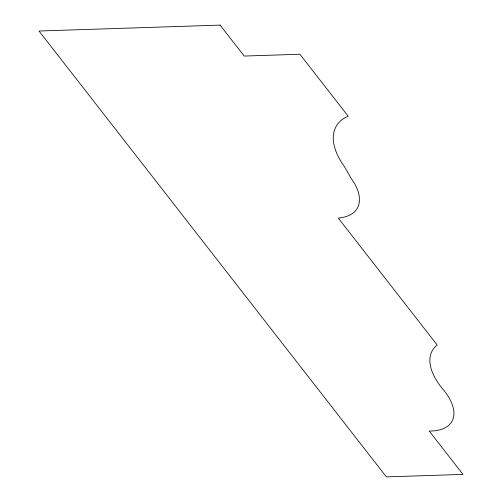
<?xml version="1.0" encoding="UTF-8"?>
<svg xmlns="http://www.w3.org/2000/svg" width="502" height="502" viewBox="0 0 502 502"><rect width="100%" height="100%" fill="white"/><g stroke="black" fill="none" stroke-linecap="round" stroke-linejoin="round"><path stroke-width="0.75" d="M220.071 25.1L39.005 31.024L386.389 476.9L462.995 474.396L429.223 431.042A57.987 29.172 29.7 0 0 441.867 388.008A70.18 35.303 29.7 0 1 437.204 345.05L338.298 218.1A61.332 30.848 29.7 0 0 351.074 178.235L344.598 166.896A83.15 41.823 29.7 0 1 348.15 116.169L299.907 54.241L244.192 56.061L220.071 25.1"/></g></svg>
